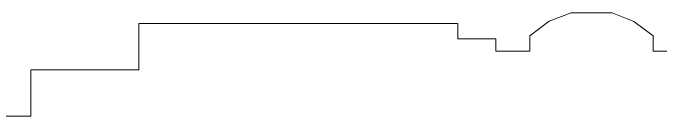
# Model space of a CAD drawing. Extents: x -6172 to 8039, y -4082 to 1639.
# Drawn here: x -238 to 1020, y 1344 to 1544 of the extents above; entities that cross this region are included whole.
import ezdxf

# ---------------------------------------------------------------- set-up
doc = ezdxf.new("R2010")
doc.units = 0
doc.header["$LTSCALE"] = 96
doc.header["$MEASUREMENT"] = 0
doc.layers.add('A-WALL-FULL', color=6, linetype='CONTINUOUS', lineweight=0)

msp = doc.modelspace()

# ---------------------------------------------------------------- linework, layer by layer
at = {"layer": 'A-WALL-FULL'}
for p, q in [((804.6, 1528.2), (847, 1544.5)), ((847, 1544.5), (926.9, 1544.5)), ((926.9, 1544.5), (969, 1528.1)), ((6.8, 1433.8), (6.8, 1523.8)), ((6.8, 1523.8), (626.9, 1523.8)), ((626.9, 1523.8), (626.9, 1493.8)), ((766.9, 1499.8), (804.6, 1528.2)), ((969, 1528.1), (1006.9, 1499.8)), ((766.9, 1469.8), (766.9, 1499.8)), ((1006.9, 1499.8), (1006.9, 1469.8)), ((626.9, 1493.8), (700.9, 1493.8)), ((700.9, 1493.8), (700.9, 1469.8)), ((700.9, 1469.8), (766.9, 1469.8)), ((1006.9, 1469.8), (1072.9, 1469.8)), ((-203.2, 1343.8), (-203.2, 1433.8)), ((-203.2, 1433.8), (6.8, 1433.8)), ((-431.9, 1343.8), (-203.2, 1343.8))]:
    msp.add_line(p, q, dxfattribs=at)

doc.saveas('drawing.dxf')
